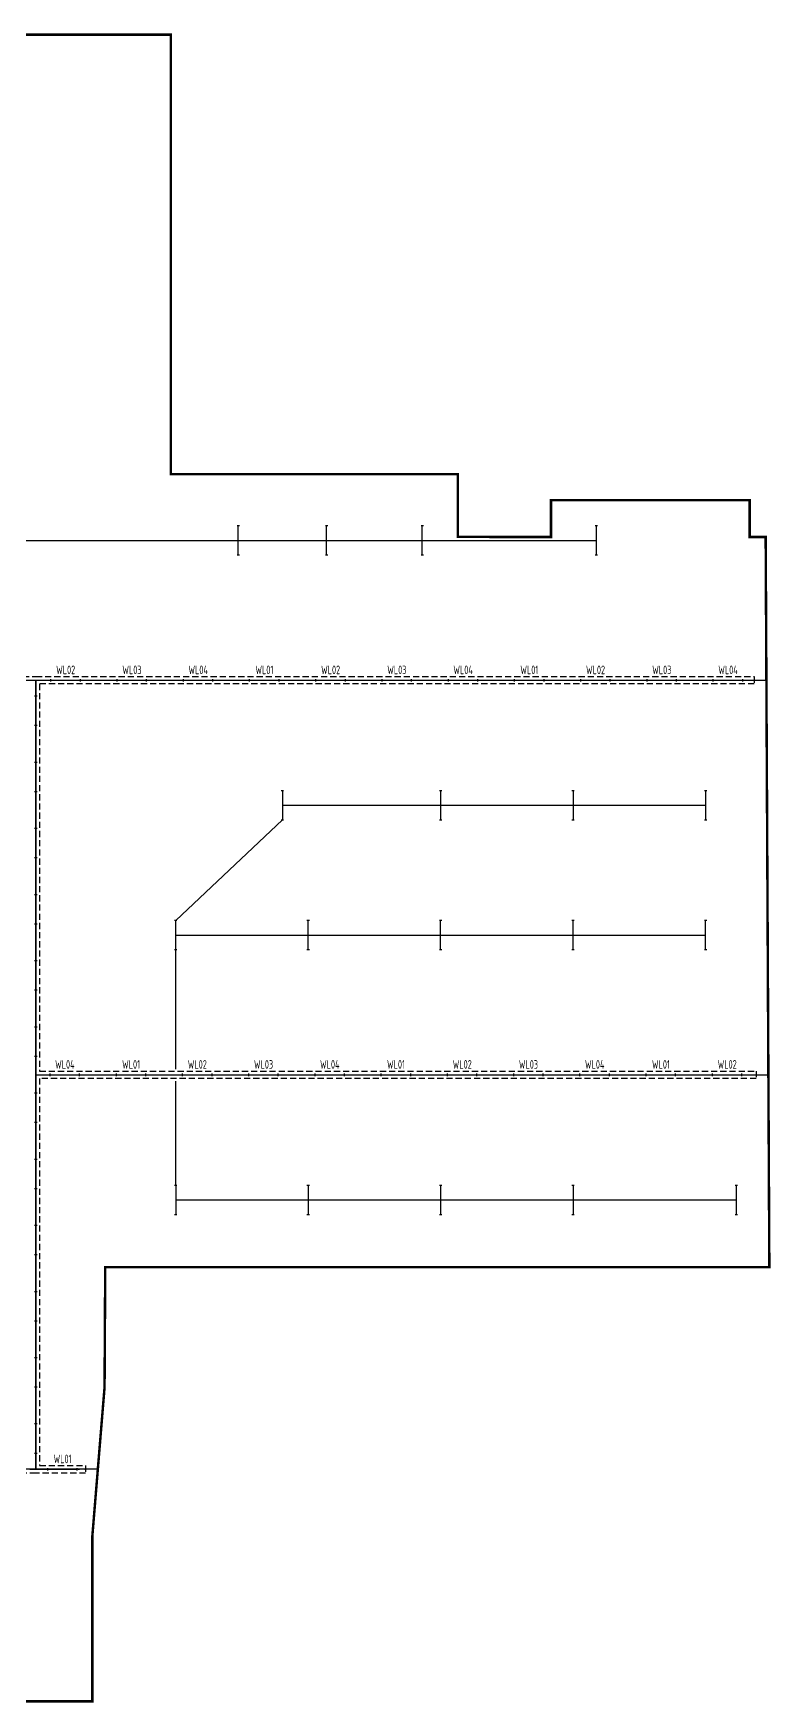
# Model space of a CAD drawing. Header units: millimetres. Extents: x -691095 to 2797013, y -349436 to 2050109.
# Drawn here: x 1214444 to 1244495, y 849447 to 917567 of the extents above; entities that cross this region are included whole.
import ezdxf
from ezdxf.enums import TextEntityAlignment as Align

# ---------------------------------------------------------------- set-up
doc = ezdxf.new("R2010")
doc.units = ezdxf.units.MM
doc.header["$LTSCALE"] = 1000
doc.linetypes.add('DASHDOT', pattern=[1, 0.5, -0.25, 0, -0.25])
doc.linetypes.add('HIDDEN', pattern=[0.375, 0.25, -0.125])
doc.layers.add('E-LANE-CENTER', color=6, linetype='Continuous', plot=False)
doc.layers.add('E-LITE-CENTER', color=5, linetype='DASHDOT', plot=False)
for name, color, linetype in [('E-LITE-LITE', 3, 'Continuous'), ('E-LITE-WIRE', 4, 'Continuous'), ('E-UNIV-EL2', 40, 'HIDDEN'), ('E-UNIV-NOTE', 6, 'Continuous'), ('防火分区', 2, 'Continuous')]:
    doc.layers.add(name, color=color, linetype=linetype)
doc.styles.add('TH-STYLE3', font='tssdeng.shx', dxfattribs={"width": 0.65, "bigfont": 'tssdchn.shx'})

# ---------------------------------------------------------------- blocks, each defined once
blk = doc.blocks.new('E-BL001-1')
for p, q in [((-6, -0.5), (-6, 0.5)), ((-6, 0), (6, 0)), ((6, -0.5), (6, 0.5))]:
    blk.add_line(p, q)

msp = doc.modelspace()

# ---------------------------------------------------------------- linework, layer by layer
at = {"layer": 'E-LANE-CENTER'}
msp.add_line((1214544.36034, 858966.7691, 0.00407), (1214544.36034, 891166.7691, 0.00407), dxfattribs=at)
msp.add_line((1214544.36034, 858966.7691, 0.00407), (1214544.36034, 891166.7691, 0.00407), dxfattribs=at)
at = {"layer": 'E-LANE-CENTER', "elevation": 0.00407}
for points in [[(1182294.36034, 891166.7691), (1244323.80665, 891166.7691)], [(1214544.36034, 891166.7691), (1214544.36034, 858966.7691)], [(1214544.36034, 875066.7691), (1244404.84692, 875066.7691)], [(1217069.77018, 858966.7691), (1182294.36034, 858966.7691)]]:
    msp.add_lwpolyline(points, dxfattribs=at)
at = {"layer": 'E-LITE-CENTER'}
for p, q in [((1182294.36034, 891166.7691, 0.00407), (1214544.36034, 891166.7691, 0.00407)), ((1182294.36034, 891166.7691, 0.00407), (1214544.36034, 891166.7691, 0.00407)), ((1182294.36034, 891166.7691, 0.00407), (1214544.36034, 891166.7691, 0.00407)), ((1182294.36034, 891166.7691, 0.00407), (1214544.36034, 891166.7691, 0.00407)), ((1182294.36034, 891166.7691, 0.00407), (1214544.36034, 891166.7691, 0.00407)), ((1182294.36034, 891166.7691, 0.00407), (1214544.36034, 891166.7691, 0.00407)), ((1182294.36034, 891166.7691, 0.00407), (1214544.36034, 891166.7691, 0.00407)), ((1182294.36034, 891166.7691, 0.00407), (1214544.36034, 891166.7691, 0.00407)), ((1182294.36034, 891166.7691, 0.00407), (1214544.36034, 891166.7691, 0.00407)), ((1182294.36034, 891166.7691, 0.00407), (1214544.36034, 891166.7691, 0.00407)), ((1214544.36034, 875066.7691, 0.00407), (1214544.36034, 891166.7691, 0.00407)), ((1214544.36034, 891166.7691, 0.00407), (1243824.80665, 891166.7691, 0.00407)), ((1214544.36034, 875066.7691, 0.00407), (1214544.36034, 891166.7691, 0.00407)), ((1214544.36034, 891166.7691, 0.00407), (1243824.80665, 891166.7691, 0.00407)), ((1214544.36034, 875066.7691, 0.00407), (1214544.36034, 891166.7691, 0.00407)), ((1214544.36034, 891166.7691, 0.00407), (1243824.80665, 891166.7691, 0.00407)), ((1214544.36034, 875066.7691, 0.00407), (1214544.36034, 891166.7691, 0.00407)), ((1214544.36034, 891166.7691, 0.00407), (1243824.80665, 891166.7691, 0.00407)), ((1214544.36034, 875066.7691, 0.00407), (1214544.36034, 891166.7691, 0.00407)), ((1214544.36034, 891166.7691, 0.00407), (1243824.80665, 891166.7691, 0.00407)), ((1214544.36034, 875066.7691, 0.00407), (1214544.36034, 891166.7691, 0.00407)), ((1214544.36034, 891166.7691, 0.00407), (1243824.80665, 891166.7691, 0.00407)), ((1214544.36034, 875066.7691, 0.00407), (1214544.36034, 891166.7691, 0.00407)), ((1214544.36034, 891166.7691, 0.00407), (1243824.80665, 891166.7691, 0.00407)), ((1214544.36034, 875066.7691, 0.00407), (1214544.36034, 891166.7691, 0.00407)), ((1214544.36034, 891166.7691, 0.00407), (1243824.80665, 891166.7691, 0.00407)), ((1214544.36034, 875066.7691, 0.00407), (1214544.36034, 891166.7691, 0.00407)), ((1214544.36034, 891166.7691, 0.00407), (1243824.80665, 891166.7691, 0.00407)), ((1214544.36034, 875066.7691, 0.00407), (1214544.36034, 891166.7691, 0.00407)), ((1214544.36034, 891166.7691, 0.00407), (1243824.80665, 891166.7691, 0.00407)), ((1214544.36034, 858966.7691, 0.00407), (1214544.36034, 875066.7691, 0.00407)), ((1214544.36034, 875066.7691, 0.00407), (1243905.84692, 875066.7691, 0.00407)), ((1214544.36034, 858966.7691, 0.00407), (1214544.36034, 875066.7691, 0.00407)), ((1214544.36034, 875066.7691, 0.00407), (1243905.84692, 875066.7691, 0.00407)), ((1214544.36034, 858966.7691, 0.00407), (1214544.36034, 875066.7691, 0.00407)), ((1214544.36034, 875066.7691, 0.00407), (1243905.84692, 875066.7691, 0.00407)), ((1214544.36034, 858966.7691, 0.00407), (1214544.36034, 875066.7691, 0.00407)), ((1214544.36034, 875066.7691, 0.00407), (1243905.84692, 875066.7691, 0.00407)), ((1214544.36034, 858966.7691, 0.00407), (1214544.36034, 875066.7691, 0.00407)), ((1214544.36034, 875066.7691, 0.00407), (1243905.84692, 875066.7691, 0.00407)), ((1214544.36034, 858966.7691, 0.00407), (1214544.36034, 875066.7691, 0.00407)), ((1214544.36034, 875066.7691, 0.00407), (1243905.84692, 875066.7691, 0.00407)), ((1214544.36034, 858966.7691, 0.00407), (1214544.36034, 875066.7691, 0.00407)), ((1214544.36034, 875066.7691, 0.00407), (1243905.84692, 875066.7691, 0.00407)), ((1214544.36034, 858966.7691, 0.00407), (1214544.36034, 875066.7691, 0.00407)), ((1214544.36034, 875066.7691, 0.00407), (1243905.84692, 875066.7691, 0.00407)), ((1214544.36034, 858966.7691, 0.00407), (1214544.36034, 875066.7691, 0.00407)), ((1214544.36034, 875066.7691, 0.00407), (1243905.84692, 875066.7691, 0.00407)), ((1214544.36034, 858966.7691, 0.00407), (1214544.36034, 875066.7691, 0.00407)), ((1214544.36034, 875066.7691, 0.00407), (1243905.84692, 875066.7691, 0.00407)), ((1182294.36034, 858966.7691, 0.00407), (1214544.36034, 858966.7691, 0.00407)), ((1182294.36034, 858966.7691, 0.00407), (1214544.36034, 858966.7691, 0.00407)), ((1182294.36034, 858966.7691, 0.00407), (1214544.36034, 858966.7691, 0.00407)), ((1182294.36034, 858966.7691, 0.00407), (1214544.36034, 858966.7691, 0.00407)), ((1182294.36034, 858966.7691, 0.00407), (1214544.36034, 858966.7691, 0.00407)), ((1182294.36034, 858966.7691, 0.00407), (1214544.36034, 858966.7691, 0.00407)), ((1182294.36034, 858966.7691, 0.00407), (1214544.36034, 858966.7691, 0.00407)), ((1182294.36034, 858966.7691, 0.00407), (1214544.36034, 858966.7691, 0.00407)), ((1182294.36034, 858966.7691, 0.00407), (1214544.36034, 858966.7691, 0.00407)), ((1182294.36034, 858966.7691, 0.00407), (1214544.36034, 858966.7691, 0.00407)), ((1214544.36034, 858966.7691, 0.00407), (1216570.77018, 858966.7691, 0.00407)), ((1214544.36034, 858966.7691, 0.00407), (1216570.77018, 858966.7691, 0.00407)), ((1214544.36034, 858966.7691, 0.00407), (1216570.77018, 858966.7691, 0.00407)), ((1214544.36034, 858966.7691, 0.00407), (1216570.77018, 858966.7691, 0.00407)), ((1214544.36034, 858966.7691, 0.00407), (1216570.77018, 858966.7691, 0.00407)), ((1214544.36034, 858966.7691, 0.00407), (1216570.77018, 858966.7691, 0.00407)), ((1214544.36034, 858966.7691, 0.00407), (1216570.77018, 858966.7691, 0.00407)), ((1214544.36034, 858966.7691, 0.00407), (1216570.77018, 858966.7691, 0.00407)), ((1214544.36034, 858966.7691, 0.00407), (1216570.77018, 858966.7691, 0.00407)), ((1214544.36034, 858966.7691, 0.00407), (1216570.77018, 858966.7691, 0.00407))]:
    msp.add_line(p, q, dxfattribs=at)
at = {"layer": 'E-LITE-WIRE'}
for p, q in [((1237394.36036, 896864.65174, 0.00407), (1183644.36037, 896864.65174, 0.00407)), ((1224594.36035, 886064.65172, 0.00407), (1241844.36035, 886064.65172, 0.00407)), ((1220244.36036, 880764.65172, 0.00407), (1241844.36036, 880764.65172, 0.00813)), ((1220244.36036, 869964.65172, 0.00407), (1243094.36036, 869964.65172, 0.00407))]:
    msp.add_line(p, q, dxfattribs=at)
at = {"layer": 'E-LITE-WIRE', "color": 30, "true_color": 0xf26722}
for p, q in [((1220244.24417, 881366.48082, 0.00407), (1224594.24417, 885466.48083, 0.00407)), ((1220244.24417, 875297.03945, 0.00407), (1220244.24417, 880166.48082, 0.00407)), ((1220244.24417, 870566.48082, 0.00407), (1220244.24417, 874812.32887, 0.00407))]:
    msp.add_line(p, q, dxfattribs=at)
at = {"layer": 'E-UNIV-EL2'}
for p, q in [((1182144.36034, 891316.7691, 0.00407), (1214544.36034, 891316.7691, 0.00407)), ((1182144.36034, 891316.7691, 0.00407), (1214544.36034, 891316.7691, 0.00407)), ((1182144.36034, 891316.7691, 0.00407), (1214544.36034, 891316.7691, 0.00407)), ((1182144.36034, 891316.7691, 0.00407), (1214544.36034, 891316.7691, 0.00407)), ((1182144.36034, 891316.7691, 0.00407), (1214544.36034, 891316.7691, 0.00407)), ((1182144.36034, 891316.7691, 0.00407), (1214544.36034, 891316.7691, 0.00407)), ((1182144.36034, 891316.7691, 0.00407), (1214544.36034, 891316.7691, 0.00407)), ((1182144.36034, 891316.7691, 0.00407), (1214544.36034, 891316.7691, 0.00407)), ((1182144.36034, 891316.7691, 0.00407), (1214544.36034, 891316.7691, 0.00407)), ((1182144.36034, 891316.7691, 0.00407), (1214544.36034, 891316.7691, 0.00407)), ((1214544.36034, 891316.7691, 0.00407), (1243824.80665, 891316.7691, 0.00407)), ((1214544.36034, 891316.7691, 0.00407), (1243824.80665, 891316.7691, 0.00407)), ((1214544.36034, 891316.7691, 0.00407), (1243824.80665, 891316.7691, 0.00407)), ((1214544.36034, 891316.7691, 0.00407), (1243824.80665, 891316.7691, 0.00407)), ((1214544.36034, 891316.7691, 0.00407), (1243824.80665, 891316.7691, 0.00407)), ((1214544.36034, 891316.7691, 0.00407), (1243824.80665, 891316.7691, 0.00407)), ((1214544.36034, 891316.7691, 0.00407), (1243824.80665, 891316.7691, 0.00407)), ((1214544.36034, 891316.7691, 0.00407), (1243824.80665, 891316.7691, 0.00407)), ((1214544.36034, 891316.7691, 0.00407), (1243824.80665, 891316.7691, 0.00407)), ((1214544.36034, 891316.7691, 0.00407), (1243824.80665, 891316.7691, 0.00407)), ((1214694.36034, 891016.7691, 0.00407), (1214694.36034, 875216.7691, 0.00407)), ((1243824.80665, 891016.7691, 0.00407), (1214694.36034, 891016.7691, 0.00407)), ((1214694.36034, 891016.7691, 0.00407), (1214694.36034, 875216.7691, 0.00407)), ((1243824.80665, 891016.7691, 0.00407), (1214694.36034, 891016.7691, 0.00407)), ((1214694.36034, 891016.7691, 0.00407), (1214694.36034, 875216.7691, 0.00407)), ((1243824.80665, 891016.7691, 0.00407), (1214694.36034, 891016.7691, 0.00407)), ((1214694.36034, 891016.7691, 0.00407), (1214694.36034, 875216.7691, 0.00407)), ((1243824.80665, 891016.7691, 0.00407), (1214694.36034, 891016.7691, 0.00407)), ((1214694.36034, 891016.7691, 0.00407), (1214694.36034, 875216.7691, 0.00407)), ((1243824.80665, 891016.7691, 0.00407), (1214694.36034, 891016.7691, 0.00407)), ((1214694.36034, 891016.7691, 0.00407), (1214694.36034, 875216.7691, 0.00407)), ((1243824.80665, 891016.7691, 0.00407), (1214694.36034, 891016.7691, 0.00407)), ((1214694.36034, 891016.7691, 0.00407), (1214694.36034, 875216.7691, 0.00407)), ((1243824.80665, 891016.7691, 0.00407), (1214694.36034, 891016.7691, 0.00407)), ((1214694.36034, 891016.7691, 0.00407), (1214694.36034, 875216.7691, 0.00407)), ((1243824.80665, 891016.7691, 0.00407), (1214694.36034, 891016.7691, 0.00407)), ((1214694.36034, 891016.7691, 0.00407), (1214694.36034, 875216.7691, 0.00407)), ((1243824.80665, 891016.7691, 0.00407), (1214694.36034, 891016.7691, 0.00407)), ((1214694.36034, 891016.7691, 0.00407), (1214694.36034, 875216.7691, 0.00407)), ((1243824.80665, 891016.7691, 0.00407), (1214694.36034, 891016.7691, 0.00407)), ((1243824.80665, 891316.7691, 0.00407), (1243824.80665, 891016.7691, 0.00407)), ((1243824.80665, 891316.7691, 0.00407), (1243824.80665, 891016.7691, 0.00407)), ((1243824.80665, 891316.7691, 0.00407), (1243824.80665, 891016.7691, 0.00407)), ((1243824.80665, 891316.7691, 0.00407), (1243824.80665, 891016.7691, 0.00407)), ((1243824.80665, 891316.7691, 0.00407), (1243824.80665, 891016.7691, 0.00407)), ((1243824.80665, 891316.7691, 0.00407), (1243824.80665, 891016.7691, 0.00407)), ((1243824.80665, 891316.7691, 0.00407), (1243824.80665, 891016.7691, 0.00407)), ((1243824.80665, 891316.7691, 0.00407), (1243824.80665, 891016.7691, 0.00407)), ((1243824.80665, 891316.7691, 0.00407), (1243824.80665, 891016.7691, 0.00407)), ((1243824.80665, 891316.7691, 0.00407), (1243824.80665, 891016.7691, 0.00407)), ((1214694.36034, 875216.7691, 0.00407), (1243905.84692, 875216.7691, 0.00407)), ((1214694.36034, 875216.7691, 0.00407), (1243905.84692, 875216.7691, 0.00407)), ((1214694.36034, 875216.7691, 0.00407), (1243905.84692, 875216.7691, 0.00407)), ((1214694.36034, 875216.7691, 0.00407), (1243905.84692, 875216.7691, 0.00407)), ((1214694.36034, 875216.7691, 0.00407), (1243905.84692, 875216.7691, 0.00407)), ((1214694.36034, 875216.7691, 0.00407), (1243905.84692, 875216.7691, 0.00407)), ((1214694.36034, 875216.7691, 0.00407), (1243905.84692, 875216.7691, 0.00407)), ((1214694.36034, 875216.7691, 0.00407), (1243905.84692, 875216.7691, 0.00407)), ((1214694.36034, 875216.7691, 0.00407), (1243905.84692, 875216.7691, 0.00407)), ((1214694.36034, 875216.7691, 0.00407), (1243905.84692, 875216.7691, 0.00407)), ((1214694.36034, 874916.7691, 0.00407), (1214694.36034, 859116.7691, 0.00407)), ((1243905.84692, 874916.7691, 0.00407), (1214694.36034, 874916.7691, 0.00407)), ((1214694.36034, 874916.7691, 0.00407), (1214694.36034, 859116.7691, 0.00407)), ((1243905.84692, 874916.7691, 0.00407), (1214694.36034, 874916.7691, 0.00407)), ((1214694.36034, 874916.7691, 0.00407), (1214694.36034, 859116.7691, 0.00407)), ((1243905.84692, 874916.7691, 0.00407), (1214694.36034, 874916.7691, 0.00407)), ((1214694.36034, 874916.7691, 0.00407), (1214694.36034, 859116.7691, 0.00407)), ((1243905.84692, 874916.7691, 0.00407), (1214694.36034, 874916.7691, 0.00407)), ((1214694.36034, 874916.7691, 0.00407), (1214694.36034, 859116.7691, 0.00407)), ((1243905.84692, 874916.7691, 0.00407), (1214694.36034, 874916.7691, 0.00407)), ((1214694.36034, 874916.7691, 0.00407), (1214694.36034, 859116.7691, 0.00407)), ((1243905.84692, 874916.7691, 0.00407), (1214694.36034, 874916.7691, 0.00407)), ((1214694.36034, 874916.7691, 0.00407), (1214694.36034, 859116.7691, 0.00407)), ((1243905.84692, 874916.7691, 0.00407), (1214694.36034, 874916.7691, 0.00407)), ((1214694.36034, 874916.7691, 0.00407), (1214694.36034, 859116.7691, 0.00407)), ((1243905.84692, 874916.7691, 0.00407), (1214694.36034, 874916.7691, 0.00407)), ((1214694.36034, 874916.7691, 0.00407), (1214694.36034, 859116.7691, 0.00407)), ((1243905.84692, 874916.7691, 0.00407), (1214694.36034, 874916.7691, 0.00407)), ((1214694.36034, 874916.7691, 0.00407), (1214694.36034, 859116.7691, 0.00407)), ((1243905.84692, 874916.7691, 0.00407), (1214694.36034, 874916.7691, 0.00407)), ((1243905.84692, 875216.7691, 0.00407), (1243905.84692, 874916.7691, 0.00407)), ((1243905.84692, 875216.7691, 0.00407), (1243905.84692, 874916.7691, 0.00407)), ((1243905.84692, 875216.7691, 0.00407), (1243905.84692, 874916.7691, 0.00407)), ((1243905.84692, 875216.7691, 0.00407), (1243905.84692, 874916.7691, 0.00407)), ((1243905.84692, 875216.7691, 0.00407), (1243905.84692, 874916.7691, 0.00407)), ((1243905.84692, 875216.7691, 0.00407), (1243905.84692, 874916.7691, 0.00407)), ((1243905.84692, 875216.7691, 0.00407), (1243905.84692, 874916.7691, 0.00407)), ((1243905.84692, 875216.7691, 0.00407), (1243905.84692, 874916.7691, 0.00407)), ((1243905.84692, 875216.7691, 0.00407), (1243905.84692, 874916.7691, 0.00407)), ((1243905.84692, 875216.7691, 0.00407), (1243905.84692, 874916.7691, 0.00407)), ((1214694.36034, 859116.7691, 0.00407), (1216570.77018, 859116.7691, 0.00407)), ((1214694.36034, 859116.7691, 0.00407), (1216570.77018, 859116.7691, 0.00407)), ((1214694.36034, 859116.7691, 0.00407), (1216570.77018, 859116.7691, 0.00407)), ((1214694.36034, 859116.7691, 0.00407), (1216570.77018, 859116.7691, 0.00407)), ((1214694.36034, 859116.7691, 0.00407), (1216570.77018, 859116.7691, 0.00407)), ((1214694.36034, 859116.7691, 0.00407), (1216570.77018, 859116.7691, 0.00407)), ((1214694.36034, 859116.7691, 0.00407), (1216570.77018, 859116.7691, 0.00407)), ((1214694.36034, 859116.7691, 0.00407), (1216570.77018, 859116.7691, 0.00407)), ((1214694.36034, 859116.7691, 0.00407), (1216570.77018, 859116.7691, 0.00407)), ((1214694.36034, 859116.7691, 0.00407), (1216570.77018, 859116.7691, 0.00407)), ((1216570.77018, 859116.7691, 0.00407), (1216570.77018, 858816.7691, 0.00407)), ((1216570.77018, 859116.7691, 0.00407), (1216570.77018, 858816.7691, 0.00407)), ((1216570.77018, 859116.7691, 0.00407), (1216570.77018, 858816.7691, 0.00407)), ((1216570.77018, 859116.7691, 0.00407), (1216570.77018, 858816.7691, 0.00407)), ((1216570.77018, 859116.7691, 0.00407), (1216570.77018, 858816.7691, 0.00407)), ((1216570.77018, 859116.7691, 0.00407), (1216570.77018, 858816.7691, 0.00407)), ((1216570.77018, 859116.7691, 0.00407), (1216570.77018, 858816.7691, 0.00407)), ((1216570.77018, 859116.7691, 0.00407), (1216570.77018, 858816.7691, 0.00407)), ((1216570.77018, 859116.7691, 0.00407), (1216570.77018, 858816.7691, 0.00407)), ((1216570.77018, 859116.7691, 0.00407), (1216570.77018, 858816.7691, 0.00407)), ((1214544.36034, 858816.7691, 0.00407), (1182444.36034, 858816.7691, 0.00407)), ((1214544.36034, 858816.7691, 0.00407), (1182444.36034, 858816.7691, 0.00407)), ((1214544.36034, 858816.7691, 0.00407), (1182444.36034, 858816.7691, 0.00407)), ((1214544.36034, 858816.7691, 0.00407), (1182444.36034, 858816.7691, 0.00407)), ((1214544.36034, 858816.7691, 0.00407), (1182444.36034, 858816.7691, 0.00407)), ((1214544.36034, 858816.7691, 0.00407), (1182444.36034, 858816.7691, 0.00407)), ((1214544.36034, 858816.7691, 0.00407), (1182444.36034, 858816.7691, 0.00407)), ((1214544.36034, 858816.7691, 0.00407), (1182444.36034, 858816.7691, 0.00407)), ((1214544.36034, 858816.7691, 0.00407), (1182444.36034, 858816.7691, 0.00407)), ((1214544.36034, 858816.7691, 0.00407), (1182444.36034, 858816.7691, 0.00407)), ((1216570.77018, 858816.7691, 0.00407), (1214544.36034, 858816.7691, 0.00407)), ((1216570.77018, 858816.7691, 0.00407), (1214544.36034, 858816.7691, 0.00407)), ((1216570.77018, 858816.7691, 0.00407), (1214544.36034, 858816.7691, 0.00407)), ((1216570.77018, 858816.7691, 0.00407), (1214544.36034, 858816.7691, 0.00407)), ((1216570.77018, 858816.7691, 0.00407), (1214544.36034, 858816.7691, 0.00407)), ((1216570.77018, 858816.7691, 0.00407), (1214544.36034, 858816.7691, 0.00407)), ((1216570.77018, 858816.7691, 0.00407), (1214544.36034, 858816.7691, 0.00407)), ((1216570.77018, 858816.7691, 0.00407), (1214544.36034, 858816.7691, 0.00407)), ((1216570.77018, 858816.7691, 0.00407), (1214544.36034, 858816.7691, 0.00407)), ((1216570.77018, 858816.7691, 0.00407), (1214544.36034, 858816.7691, 0.00407))]:
    msp.add_line(p, q, dxfattribs=at)
at = {"layer": '防火分区', "const_width": 100, "elevation": 0.00407}
msp.add_lwpolyline([(1212444.36034, 917516.7691), (1220044.36034, 917516.7691), (1220044.49524, 899576.88567), (1224330.90055, 899576.88559), (1224330.90033, 899576.88566), (1231744.36034, 899576.88566), (1231744.36034, 897017.34399), (1235544.35972, 897016.19421), (1235544.35972, 898516.76953), (1243644.36084, 898516.76953), (1243644.36034, 897016.7691), (1244294.36034, 897016.7691), (1244444.36034, 867216.7691), (1217371.54532, 867216.7691), (1217344.36034, 862316.7691), (1216844.36034, 856216.7691), (1216844.36034, 849496.7691), (1214394.40193, 849496.7691), (1211494.282, 849496.58506)], dxfattribs=at)
msp.add_lwpolyline([(1212444.36034, 917516.7691), (1220044.36034, 917516.7691), (1220044.49524, 899576.88567), (1224330.90055, 899576.88559), (1224330.90033, 899576.88566), (1231744.36034, 899576.88566), (1231744.36034, 897017.34399), (1235544.35972, 897016.19421), (1235544.35972, 898516.76953), (1243644.36084, 898516.76953), (1243644.36034, 897016.7691), (1244294.36034, 897016.7691), (1244444.36034, 867216.7691), (1217371.54532, 867216.7691), (1217344.36034, 862316.7691), (1216844.36034, 856216.7691), (1216844.36034, 849496.7691), (1214394.40193, 849496.7691), (1211494.282, 849496.58506)], dxfattribs=at)

# ---------------------------------------------------------------- block references
at = {"layer": 'E-LITE-LITE', "xscale": 100, "yscale": 100, "zscale": 100}
for p, rotation in [((1222794.24395, 896866.48085, 0.00407), 90), ((1226394.24417, 896866.48085, 0.00407), 90), ((1230294.24418, 896866.48085, 0.00407), 90), ((1237394.24417, 896866.48085, 0.00407), 90), ((1214544.36034, 889916.7691, 0.00407), 90), ((1214544.36034, 889916.7691, 0.00407), 90), ((1214544.36034, 889916.7691, 0.00407), 90), ((1214544.36034, 889916.7691, 0.00407), 90), ((1214544.36034, 889916.7691, 0.00407), 90), ((1214544.36034, 889916.7691, 0.00407), 90), ((1214544.36034, 889916.7691, 0.00407), 90), ((1214544.36034, 889916.7691, 0.00407), 90), ((1214544.36034, 889916.7691, 0.00407), 90), ((1214544.36034, 889916.7691, 0.00407), 90), ((1214544.36034, 887216.7691, 0.00407), 90), ((1214544.36034, 887216.7691, 0.00407), 90), ((1214544.36034, 887216.7691, 0.00407), 90), ((1214544.36034, 887216.7691, 0.00407), 90), ((1214544.36034, 887216.7691, 0.00407), 90), ((1214544.36034, 887216.7691, 0.00407), 90), ((1214544.36034, 887216.7691, 0.00407), 90), ((1214544.36034, 887216.7691, 0.00407), 90), ((1214544.36034, 887216.7691, 0.00407), 90), ((1214544.36034, 887216.7691, 0.00407), 90), ((1224594.24417, 886066.48083, 0.00407), 270), ((1231044.24418, 886066.48083, 0.00407), 270), ((1236444.24418, 886066.48083, 0.00407), 270), ((1241844.24417, 886066.48083, 0.00407), 270), ((1214544.36034, 884516.7691, 0.00407), 90), ((1214544.36034, 884516.7691, 0.00407), 90), ((1214544.36034, 884516.7691, 0.00407), 90), ((1214544.36034, 884516.7691, 0.00407), 90), ((1214544.36034, 884516.7691, 0.00407), 90), ((1214544.36034, 884516.7691, 0.00407), 90), ((1214544.36034, 884516.7691, 0.00407), 90), ((1214544.36034, 884516.7691, 0.00407), 90), ((1214544.36034, 884516.7691, 0.00407), 90), ((1214544.36034, 884516.7691, 0.00407), 90), ((1214544.36034, 881816.7691, 0.00407), 90), ((1214544.36034, 881816.7691, 0.00407), 90), ((1214544.36034, 881816.7691, 0.00407), 90), ((1214544.36034, 881816.7691, 0.00407), 90), ((1214544.36034, 881816.7691, 0.00407), 90), ((1214544.36034, 881816.7691, 0.00407), 90), ((1214544.36034, 881816.7691, 0.00407), 90), ((1214544.36034, 881816.7691, 0.00407), 90), ((1214544.36034, 881816.7691, 0.00407), 90), ((1214544.36034, 881816.7691, 0.00407), 90), ((1220244.24417, 880766.48082, 0.00407), 90), ((1225644.24417, 880766.48082, 0.00407), 90), ((1231044.24417, 880766.48082, 0.00407), 90), ((1236444.24417, 880766.48082, 0.00407), 90), ((1241844.24417, 880766.48082, 0.00407), 90), ((1214544.36034, 879116.7691, 0.00407), 90), ((1214544.36034, 879116.7691, 0.00407), 90), ((1214544.36034, 879116.7691, 0.00407), 90), ((1214544.36034, 879116.7691, 0.00407), 90), ((1214544.36034, 879116.7691, 0.00407), 90), ((1214544.36034, 879116.7691, 0.00407), 90), ((1214544.36034, 879116.7691, 0.00407), 90), ((1214544.36034, 879116.7691, 0.00407), 90), ((1214544.36034, 879116.7691, 0.00407), 90), ((1214544.36034, 879116.7691, 0.00407), 90), ((1214544.36034, 876416.7691, 0.00407), 90), ((1214544.36034, 876416.7691, 0.00407), 90), ((1214544.36034, 876416.7691, 0.00407), 90), ((1214544.36034, 876416.7691, 0.00407), 90), ((1214544.36034, 876416.7691, 0.00407), 90), ((1214544.36034, 876416.7691, 0.00407), 90), ((1214544.36034, 876416.7691, 0.00407), 90), ((1214544.36034, 876416.7691, 0.00407), 90), ((1214544.36034, 876416.7691, 0.00407), 90), ((1214544.36034, 876416.7691, 0.00407), 90), ((1214544.36034, 873716.7691, 0.00407), 90), ((1214544.36034, 873716.7691, 0.00407), 90), ((1214544.36034, 873716.7691, 0.00407), 90), ((1214544.36034, 873716.7691, 0.00407), 90), ((1214544.36034, 873716.7691, 0.00407), 90), ((1214544.36034, 873716.7691, 0.00407), 90), ((1214544.36034, 873716.7691, 0.00407), 90), ((1214544.36034, 873716.7691, 0.00407), 90), ((1214544.36034, 873716.7691, 0.00407), 90), ((1214544.36034, 873716.7691, 0.00407), 90), ((1214544.36034, 871016.7691, 0.00407), 90), ((1214544.36034, 871016.7691, 0.00407), 90), ((1214544.36034, 871016.7691, 0.00407), 90), ((1214544.36034, 871016.7691, 0.00407), 90), ((1214544.36034, 871016.7691, 0.00407), 90), ((1214544.36034, 871016.7691, 0.00407), 90), ((1214544.36034, 871016.7691, 0.00407), 90), ((1214544.36034, 871016.7691, 0.00407), 90), ((1214544.36034, 871016.7691, 0.00407), 90), ((1214544.36034, 871016.7691, 0.00407), 90), ((1220244.24417, 869966.48082, 0.00407), 270), ((1225644.24417, 869966.48082, 0.00407), 270), ((1231044.24417, 869966.48082, 0.00407), 270), ((1236444.24417, 869966.48082, 0.00407), 270), ((1243094.24417, 869966.48082, 0.00407), 270), ((1214544.36034, 868316.7691, 0.00407), 90), ((1214544.36034, 868316.7691, 0.00407), 90), ((1214544.36034, 868316.7691, 0.00407), 90), ((1214544.36034, 868316.7691, 0.00407), 90), ((1214544.36034, 868316.7691, 0.00407), 90), ((1214544.36034, 868316.7691, 0.00407), 90), ((1214544.36034, 868316.7691, 0.00407), 90), ((1214544.36034, 868316.7691, 0.00407), 90), ((1214544.36034, 868316.7691, 0.00407), 90), ((1214544.36034, 868316.7691, 0.00407), 90), ((1214544.36034, 865616.7691, 0.00407), 90), ((1214544.36034, 865616.7691, 0.00407), 90), ((1214544.36034, 865616.7691, 0.00407), 90), ((1214544.36034, 865616.7691, 0.00407), 90), ((1214544.36034, 865616.7691, 0.00407), 90), ((1214544.36034, 865616.7691, 0.00407), 90), ((1214544.36034, 865616.7691, 0.00407), 90), ((1214544.36034, 865616.7691, 0.00407), 90), ((1214544.36034, 865616.7691, 0.00407), 90), ((1214544.36034, 865616.7691, 0.00407), 90), ((1214544.36034, 862916.7691, 0.00407), 90), ((1214544.36034, 862916.7691, 0.00407), 90), ((1214544.36034, 862916.7691, 0.00407), 90), ((1214544.36034, 862916.7691, 0.00407), 90), ((1214544.36034, 862916.7691, 0.00407), 90), ((1214544.36034, 862916.7691, 0.00407), 90), ((1214544.36034, 862916.7691, 0.00407), 90), ((1214544.36034, 862916.7691, 0.00407), 90), ((1214544.36034, 862916.7691, 0.00407), 90), ((1214544.36034, 862916.7691, 0.00407), 90), ((1214544.36034, 860216.7691, 0.00407), 90), ((1214544.36034, 860216.7691, 0.00407), 90), ((1214544.36034, 860216.7691, 0.00407), 90), ((1214544.36034, 860216.7691, 0.00407), 90), ((1214544.36034, 860216.7691, 0.00407), 90), ((1214544.36034, 860216.7691, 0.00407), 90), ((1214544.36034, 860216.7691, 0.00407), 90), ((1214544.36034, 860216.7691, 0.00407), 90), ((1214544.36034, 860216.7691, 0.00407), 90), ((1214544.36034, 860216.7691, 0.00407), 90)]:
    msp.add_blockref('E-BL001-1', p, dxfattribs=dict(at, rotation=rotation))
for p in [(1215759.5835, 891166.7691, 0.00407), (1215759.5835, 891166.7691, 0.00407), (1215759.5835, 891166.7691, 0.00407), (1215759.5835, 891166.7691, 0.00407), (1215759.5835, 891166.7691, 0.00407), (1215759.5835, 891166.7691, 0.00407), (1215759.5835, 891166.7691, 0.00407), (1215759.5835, 891166.7691, 0.00407), (1215759.5835, 891166.7691, 0.00407), (1215759.5835, 891166.7691, 0.00407), (1218459.5835, 891166.7691, 0.00407), (1218459.5835, 891166.7691, 0.00407), (1218459.5835, 891166.7691, 0.00407), (1218459.5835, 891166.7691, 0.00407), (1218459.5835, 891166.7691, 0.00407), (1218459.5835, 891166.7691, 0.00407), (1218459.5835, 891166.7691, 0.00407), (1218459.5835, 891166.7691, 0.00407), (1218459.5835, 891166.7691, 0.00407), (1218459.5835, 891166.7691, 0.00407), (1221159.5835, 891166.7691, 0.00407), (1221159.5835, 891166.7691, 0.00407), (1221159.5835, 891166.7691, 0.00407), (1221159.5835, 891166.7691, 0.00407), (1221159.5835, 891166.7691, 0.00407), (1221159.5835, 891166.7691, 0.00407), (1221159.5835, 891166.7691, 0.00407), (1221159.5835, 891166.7691, 0.00407), (1221159.5835, 891166.7691, 0.00407), (1221159.5835, 891166.7691, 0.00407), (1223859.5835, 891166.7691, 0.00407), (1223859.5835, 891166.7691, 0.00407), (1223859.5835, 891166.7691, 0.00407), (1223859.5835, 891166.7691, 0.00407), (1223859.5835, 891166.7691, 0.00407), (1223859.5835, 891166.7691, 0.00407), (1223859.5835, 891166.7691, 0.00407), (1223859.5835, 891166.7691, 0.00407), (1223859.5835, 891166.7691, 0.00407), (1223859.5835, 891166.7691, 0.00407), (1226559.5835, 891166.7691, 0.00407), (1226559.5835, 891166.7691, 0.00407), (1226559.5835, 891166.7691, 0.00407), (1226559.5835, 891166.7691, 0.00407), (1226559.5835, 891166.7691, 0.00407), (1226559.5835, 891166.7691, 0.00407), (1226559.5835, 891166.7691, 0.00407), (1226559.5835, 891166.7691, 0.00407), (1226559.5835, 891166.7691, 0.00407), (1226559.5835, 891166.7691, 0.00407), (1229259.5835, 891166.7691, 0.00407), (1229259.5835, 891166.7691, 0.00407), (1229259.5835, 891166.7691, 0.00407), (1229259.5835, 891166.7691, 0.00407), (1229259.5835, 891166.7691, 0.00407), (1229259.5835, 891166.7691, 0.00407), (1229259.5835, 891166.7691, 0.00407), (1229259.5835, 891166.7691, 0.00407), (1229259.5835, 891166.7691, 0.00407), (1229259.5835, 891166.7691, 0.00407), (1231959.5835, 891166.7691, 0.00407), (1231959.5835, 891166.7691, 0.00407), (1231959.5835, 891166.7691, 0.00407), (1231959.5835, 891166.7691, 0.00407), (1231959.5835, 891166.7691, 0.00407), (1231959.5835, 891166.7691, 0.00407), (1231959.5835, 891166.7691, 0.00407), (1231959.5835, 891166.7691, 0.00407), (1231959.5835, 891166.7691, 0.00407), (1231959.5835, 891166.7691, 0.00407), (1234659.5835, 891166.7691, 0.00407), (1234659.5835, 891166.7691, 0.00407), (1234659.5835, 891166.7691, 0.00407), (1234659.5835, 891166.7691, 0.00407), (1234659.5835, 891166.7691, 0.00407), (1234659.5835, 891166.7691, 0.00407), (1234659.5835, 891166.7691, 0.00407), (1234659.5835, 891166.7691, 0.00407), (1234659.5835, 891166.7691, 0.00407), (1234659.5835, 891166.7691, 0.00407), (1237359.5835, 891166.7691, 0.00407), (1237359.5835, 891166.7691, 0.00407), (1237359.5835, 891166.7691, 0.00407), (1237359.5835, 891166.7691, 0.00407), (1237359.5835, 891166.7691, 0.00407), (1237359.5835, 891166.7691, 0.00407), (1237359.5835, 891166.7691, 0.00407), (1237359.5835, 891166.7691, 0.00407), (1237359.5835, 891166.7691, 0.00407), (1237359.5835, 891166.7691, 0.00407), (1240059.5835, 891166.7691, 0.00407), (1240059.5835, 891166.7691, 0.00407), (1240059.5835, 891166.7691, 0.00407), (1240059.5835, 891166.7691, 0.00407), (1240059.5835, 891166.7691, 0.00407), (1240059.5835, 891166.7691, 0.00407), (1240059.5835, 891166.7691, 0.00407), (1240059.5835, 891166.7691, 0.00407), (1240059.5835, 891166.7691, 0.00407), (1240059.5835, 891166.7691, 0.00407), (1242759.5835, 891166.7691, 0.00407), (1242759.5835, 891166.7691, 0.00407), (1242759.5835, 891166.7691, 0.00407), (1242759.5835, 891166.7691, 0.00407), (1242759.5835, 891166.7691, 0.00407), (1242759.5835, 891166.7691, 0.00407), (1242759.5835, 891166.7691, 0.00407), (1242759.5835, 891166.7691, 0.00407), (1242759.5835, 891166.7691, 0.00407), (1242759.5835, 891166.7691, 0.00407), (1215725.10363, 875066.7691, 0.00407), (1215725.10363, 875066.7691, 0.00407), (1215725.10363, 875066.7691, 0.00407), (1215725.10363, 875066.7691, 0.00407), (1215725.10363, 875066.7691, 0.00407), (1215725.10363, 875066.7691, 0.00407), (1215725.10363, 875066.7691, 0.00407), (1215725.10363, 875066.7691, 0.00407), (1215725.10363, 875066.7691, 0.00407), (1215725.10363, 875066.7691, 0.00407), (1218425.10363, 875066.7691, 0.00407), (1218425.10363, 875066.7691, 0.00407), (1218425.10363, 875066.7691, 0.00407), (1218425.10363, 875066.7691, 0.00407), (1218425.10363, 875066.7691, 0.00407), (1218425.10363, 875066.7691, 0.00407), (1218425.10363, 875066.7691, 0.00407), (1218425.10363, 875066.7691, 0.00407), (1218425.10363, 875066.7691, 0.00407), (1218425.10363, 875066.7691, 0.00407), (1221125.10363, 875066.7691, 0.00407), (1221125.10363, 875066.7691, 0.00407), (1221125.10363, 875066.7691, 0.00407), (1221125.10363, 875066.7691, 0.00407), (1221125.10363, 875066.7691, 0.00407), (1221125.10363, 875066.7691, 0.00407), (1221125.10363, 875066.7691, 0.00407), (1221125.10363, 875066.7691, 0.00407), (1221125.10363, 875066.7691, 0.00407), (1221125.10363, 875066.7691, 0.00407), (1223825.10363, 875066.7691, 0.00407), (1223825.10363, 875066.7691, 0.00407), (1223825.10363, 875066.7691, 0.00407), (1223825.10363, 875066.7691, 0.00407), (1223825.10363, 875066.7691, 0.00407), (1223825.10363, 875066.7691, 0.00407), (1223825.10363, 875066.7691, 0.00407), (1223825.10363, 875066.7691, 0.00407), (1223825.10363, 875066.7691, 0.00407), (1223825.10363, 875066.7691, 0.00407), (1226525.10363, 875066.7691, 0.00407), (1226525.10363, 875066.7691, 0.00407), (1226525.10363, 875066.7691, 0.00407), (1226525.10363, 875066.7691, 0.00407), (1226525.10363, 875066.7691, 0.00407), (1226525.10363, 875066.7691, 0.00407), (1226525.10363, 875066.7691, 0.00407), (1226525.10363, 875066.7691, 0.00407), (1226525.10363, 875066.7691, 0.00407), (1226525.10363, 875066.7691, 0.00407), (1229225.10363, 875066.7691, 0.00407), (1229225.10363, 875066.7691, 0.00407), (1229225.10363, 875066.7691, 0.00407), (1229225.10363, 875066.7691, 0.00407), (1229225.10363, 875066.7691, 0.00407), (1229225.10363, 875066.7691, 0.00407), (1229225.10363, 875066.7691, 0.00407), (1229225.10363, 875066.7691, 0.00407), (1229225.10363, 875066.7691, 0.00407), (1229225.10363, 875066.7691, 0.00407), (1231925.10363, 875066.7691, 0.00407), (1231925.10363, 875066.7691, 0.00407), (1231925.10363, 875066.7691, 0.00407), (1231925.10363, 875066.7691, 0.00407), (1231925.10363, 875066.7691, 0.00407), (1231925.10363, 875066.7691, 0.00407), (1231925.10363, 875066.7691, 0.00407), (1231925.10363, 875066.7691, 0.00407), (1231925.10363, 875066.7691, 0.00407), (1231925.10363, 875066.7691, 0.00407), (1234625.10363, 875066.7691, 0.00407), (1234625.10363, 875066.7691, 0.00407), (1234625.10363, 875066.7691, 0.00407), (1234625.10363, 875066.7691, 0.00407), (1234625.10363, 875066.7691, 0.00407), (1234625.10363, 875066.7691, 0.00407), (1234625.10363, 875066.7691, 0.00407), (1234625.10363, 875066.7691, 0.00407), (1234625.10363, 875066.7691, 0.00407), (1234625.10363, 875066.7691, 0.00407), (1237325.10363, 875066.7691, 0.00407), (1237325.10363, 875066.7691, 0.00407), (1237325.10363, 875066.7691, 0.00407), (1237325.10363, 875066.7691, 0.00407), (1237325.10363, 875066.7691, 0.00407), (1237325.10363, 875066.7691, 0.00407), (1237325.10363, 875066.7691, 0.00407), (1237325.10363, 875066.7691, 0.00407), (1237325.10363, 875066.7691, 0.00407), (1237325.10363, 875066.7691, 0.00407), (1240025.10363, 875066.7691, 0.00407), (1240025.10363, 875066.7691, 0.00407), (1240025.10363, 875066.7691, 0.00407), (1240025.10363, 875066.7691, 0.00407), (1240025.10363, 875066.7691, 0.00407), (1240025.10363, 875066.7691, 0.00407), (1240025.10363, 875066.7691, 0.00407), (1240025.10363, 875066.7691, 0.00407), (1240025.10363, 875066.7691, 0.00407), (1240025.10363, 875066.7691, 0.00407), (1242725.10363, 875066.7691, 0.00407), (1242725.10363, 875066.7691, 0.00407), (1242725.10363, 875066.7691, 0.00407), (1242725.10363, 875066.7691, 0.00407), (1242725.10363, 875066.7691, 0.00407), (1242725.10363, 875066.7691, 0.00407), (1242725.10363, 875066.7691, 0.00407), (1242725.10363, 875066.7691, 0.00407), (1242725.10363, 875066.7691, 0.00407), (1242725.10363, 875066.7691, 0.00407), (1215632.56526, 858966.7691, 0.00407), (1215632.56526, 858966.7691, 0.00407), (1215632.56526, 858966.7691, 0.00407), (1215632.56526, 858966.7691, 0.00407), (1215632.56526, 858966.7691, 0.00407), (1215632.56526, 858966.7691, 0.00407), (1215632.56526, 858966.7691, 0.00407), (1215632.56526, 858966.7691, 0.00407), (1215632.56526, 858966.7691, 0.00407), (1215632.56526, 858966.7691, 0.00407)]:
    msp.add_blockref('E-BL001-1', p, dxfattribs=at)

# ---------------------------------------------------------------- texts
at = {"layer": 'E-UNIV-NOTE', "color": 6, "style": 'TH-STYLE3', "width": 0.65}
for s, p in [('WL02', (1215759.5835, 891591.7691, 0.00407)), ('WL02', (1215759.5835, 891591.7691, 0.00407)), ('WL02', (1215759.5835, 891591.7691, 0.00407)), ('WL02', (1215759.5835, 891591.7691, 0.00407)), ('WL02', (1215759.5835, 891591.7691, 0.00407)), ('WL02', (1215759.5835, 891591.7691, 0.00407)), ('WL02', (1215759.5835, 891591.7691, 0.00407)), ('WL02', (1215759.5835, 891591.7691, 0.00407)), ('WL02', (1215759.5835, 891591.7691, 0.00407)), ('WL02', (1215759.5835, 891591.7691, 0.00407)), ('WL03', (1218459.5835, 891591.7691, 0.00407)), ('WL03', (1218459.5835, 891591.7691, 0.00407)), ('WL03', (1218459.5835, 891591.7691, 0.00407)), ('WL03', (1218459.5835, 891591.7691, 0.00407)), ('WL03', (1218459.5835, 891591.7691, 0.00407)), ('WL03', (1218459.5835, 891591.7691, 0.00407)), ('WL03', (1218459.5835, 891591.7691, 0.00407)), ('WL03', (1218459.5835, 891591.7691, 0.00407)), ('WL03', (1218459.5835, 891591.7691, 0.00407)), ('WL03', (1218459.5835, 891591.7691, 0.00407)), ('WL04', (1221159.5835, 891591.7691, 0.00407)), ('WL04', (1221159.5835, 891591.7691, 0.00407)), ('WL04', (1221159.5835, 891591.7691, 0.00407)), ('WL04', (1221159.5835, 891591.7691, 0.00407)), ('WL04', (1221159.5835, 891591.7691, 0.00407)), ('WL04', (1221159.5835, 891591.7691, 0.00407)), ('WL04', (1221159.5835, 891591.7691, 0.00407)), ('WL04', (1221159.5835, 891591.7691, 0.00407)), ('WL04', (1221159.5835, 891591.7691, 0.00407)), ('WL04', (1221159.5835, 891591.7691, 0.00407)), ('WL01', (1223859.5835, 891591.7691, 0.00407)), ('WL01', (1223859.5835, 891591.7691, 0.00407)), ('WL01', (1223859.5835, 891591.7691, 0.00407)), ('WL01', (1223859.5835, 891591.7691, 0.00407)), ('WL01', (1223859.5835, 891591.7691, 0.00407)), ('WL01', (1223859.5835, 891591.7691, 0.00407)), ('WL01', (1223859.5835, 891591.7691, 0.00407)), ('WL01', (1223859.5835, 891591.7691, 0.00407)), ('WL01', (1223859.5835, 891591.7691, 0.00407)), ('WL01', (1223859.5835, 891591.7691, 0.00407)), ('WL02', (1226559.5835, 891591.7691, 0.00407)), ('WL02', (1226559.5835, 891591.7691, 0.00407)), ('WL02', (1226559.5835, 891591.7691, 0.00407)), ('WL02', (1226559.5835, 891591.7691, 0.00407)), ('WL02', (1226559.5835, 891591.7691, 0.00407)), ('WL02', (1226559.5835, 891591.7691, 0.00407)), ('WL02', (1226559.5835, 891591.7691, 0.00407)), ('WL02', (1226559.5835, 891591.7691, 0.00407)), ('WL02', (1226559.5835, 891591.7691, 0.00407)), ('WL02', (1226559.5835, 891591.7691, 0.00407)), ('WL03', (1229259.5835, 891591.7691, 0.00407)), ('WL03', (1229259.5835, 891591.7691, 0.00407)), ('WL03', (1229259.5835, 891591.7691, 0.00407)), ('WL03', (1229259.5835, 891591.7691, 0.00407)), ('WL03', (1229259.5835, 891591.7691, 0.00407)), ('WL03', (1229259.5835, 891591.7691, 0.00407)), ('WL03', (1229259.5835, 891591.7691, 0.00407)), ('WL03', (1229259.5835, 891591.7691, 0.00407)), ('WL03', (1229259.5835, 891591.7691, 0.00407)), ('WL03', (1229259.5835, 891591.7691, 0.00407)), ('WL04', (1231959.5835, 891591.7691, 0.00407)), ('WL04', (1231959.5835, 891591.7691, 0.00407)), ('WL04', (1231959.5835, 891591.7691, 0.00407)), ('WL04', (1231959.5835, 891591.7691, 0.00407)), ('WL04', (1231959.5835, 891591.7691, 0.00407)), ('WL04', (1231959.5835, 891591.7691, 0.00407)), ('WL04', (1231959.5835, 891591.7691, 0.00407)), ('WL04', (1231959.5835, 891591.7691, 0.00407)), ('WL04', (1231959.5835, 891591.7691, 0.00407)), ('WL04', (1231959.5835, 891591.7691, 0.00407)), ('WL01', (1234659.5835, 891591.7691, 0.00407)), ('WL01', (1234659.5835, 891591.7691, 0.00407)), ('WL01', (1234659.5835, 891591.7691, 0.00407)), ('WL01', (1234659.5835, 891591.7691, 0.00407)), ('WL01', (1234659.5835, 891591.7691, 0.00407)), ('WL01', (1234659.5835, 891591.7691, 0.00407)), ('WL01', (1234659.5835, 891591.7691, 0.00407)), ('WL01', (1234659.5835, 891591.7691, 0.00407)), ('WL01', (1234659.5835, 891591.7691, 0.00407)), ('WL01', (1234659.5835, 891591.7691, 0.00407)), ('WL02', (1237359.5835, 891591.7691, 0.00407)), ('WL02', (1237359.5835, 891591.7691, 0.00407)), ('WL02', (1237359.5835, 891591.7691, 0.00407)), ('WL02', (1237359.5835, 891591.7691, 0.00407)), ('WL02', (1237359.5835, 891591.7691, 0.00407)), ('WL02', (1237359.5835, 891591.7691, 0.00407)), ('WL02', (1237359.5835, 891591.7691, 0.00407)), ('WL02', (1237359.5835, 891591.7691, 0.00407)), ('WL02', (1237359.5835, 891591.7691, 0.00407)), ('WL02', (1237359.5835, 891591.7691, 0.00407)), ('WL03', (1240059.5835, 891591.7691, 0.00407)), ('WL03', (1240059.5835, 891591.7691, 0.00407)), ('WL03', (1240059.5835, 891591.7691, 0.00407)), ('WL03', (1240059.5835, 891591.7691, 0.00407)), ('WL03', (1240059.5835, 891591.7691, 0.00407)), ('WL03', (1240059.5835, 891591.7691, 0.00407)), ('WL03', (1240059.5835, 891591.7691, 0.00407)), ('WL03', (1240059.5835, 891591.7691, 0.00407)), ('WL03', (1240059.5835, 891591.7691, 0.00407)), ('WL03', (1240059.5835, 891591.7691, 0.00407)), ('WL04', (1242759.5835, 891591.7691, 0.00407)), ('WL04', (1242759.5835, 891591.7691, 0.00407)), ('WL04', (1242759.5835, 891591.7691, 0.00407)), ('WL04', (1242759.5835, 891591.7691, 0.00407)), ('WL04', (1242759.5835, 891591.7691, 0.00407)), ('WL04', (1242759.5835, 891591.7691, 0.00407)), ('WL04', (1242759.5835, 891591.7691, 0.00407)), ('WL04', (1242759.5835, 891591.7691, 0.00407)), ('WL04', (1242759.5835, 891591.7691, 0.00407)), ('WL04', (1242759.5835, 891591.7691, 0.00407)), ('WL04', (1215725.10363, 875491.7691, 0.00407)), ('WL04', (1215725.10363, 875491.7691, 0.00407)), ('WL04', (1215725.10363, 875491.7691, 0.00407)), ('WL04', (1215725.10363, 875491.7691, 0.00407)), ('WL04', (1215725.10363, 875491.7691, 0.00407)), ('WL04', (1215725.10363, 875491.7691, 0.00407)), ('WL04', (1215725.10363, 875491.7691, 0.00407)), ('WL04', (1215725.10363, 875491.7691, 0.00407)), ('WL04', (1215725.10363, 875491.7691, 0.00407)), ('WL04', (1215725.10363, 875491.7691, 0.00407)), ('WL01', (1218425.10363, 875491.7691, 0.00407)), ('WL01', (1218425.10363, 875491.7691, 0.00407)), ('WL01', (1218425.10363, 875491.7691, 0.00407)), ('WL01', (1218425.10363, 875491.7691, 0.00407)), ('WL01', (1218425.10363, 875491.7691, 0.00407)), ('WL01', (1218425.10363, 875491.7691, 0.00407)), ('WL01', (1218425.10363, 875491.7691, 0.00407)), ('WL01', (1218425.10363, 875491.7691, 0.00407)), ('WL01', (1218425.10363, 875491.7691, 0.00407)), ('WL01', (1218425.10363, 875491.7691, 0.00407)), ('WL02', (1221125.10363, 875491.7691, 0.00407)), ('WL02', (1221125.10363, 875491.7691, 0.00407)), ('WL02', (1221125.10363, 875491.7691, 0.00407)), ('WL02', (1221125.10363, 875491.7691, 0.00407)), ('WL02', (1221125.10363, 875491.7691, 0.00407)), ('WL02', (1221125.10363, 875491.7691, 0.00407)), ('WL02', (1221125.10363, 875491.7691, 0.00407)), ('WL02', (1221125.10363, 875491.7691, 0.00407)), ('WL02', (1221125.10363, 875491.7691, 0.00407)), ('WL02', (1221125.10363, 875491.7691, 0.00407)), ('WL03', (1223825.10363, 875491.7691, 0.00407)), ('WL03', (1223825.10363, 875491.7691, 0.00407)), ('WL03', (1223825.10363, 875491.7691, 0.00407)), ('WL03', (1223825.10363, 875491.7691, 0.00407)), ('WL03', (1223825.10363, 875491.7691, 0.00407)), ('WL03', (1223825.10363, 875491.7691, 0.00407)), ('WL03', (1223825.10363, 875491.7691, 0.00407)), ('WL03', (1223825.10363, 875491.7691, 0.00407)), ('WL03', (1223825.10363, 875491.7691, 0.00407)), ('WL03', (1223825.10363, 875491.7691, 0.00407)), ('WL04', (1226525.10363, 875491.7691, 0.00407)), ('WL04', (1226525.10363, 875491.7691, 0.00407)), ('WL04', (1226525.10363, 875491.7691, 0.00407)), ('WL04', (1226525.10363, 875491.7691, 0.00407)), ('WL04', (1226525.10363, 875491.7691, 0.00407)), ('WL04', (1226525.10363, 875491.7691, 0.00407)), ('WL04', (1226525.10363, 875491.7691, 0.00407)), ('WL04', (1226525.10363, 875491.7691, 0.00407)), ('WL04', (1226525.10363, 875491.7691, 0.00407)), ('WL04', (1226525.10363, 875491.7691, 0.00407)), ('WL01', (1229225.10363, 875491.7691, 0.00407)), ('WL01', (1229225.10363, 875491.7691, 0.00407)), ('WL01', (1229225.10363, 875491.7691, 0.00407)), ('WL01', (1229225.10363, 875491.7691, 0.00407)), ('WL01', (1229225.10363, 875491.7691, 0.00407)), ('WL01', (1229225.10363, 875491.7691, 0.00407)), ('WL01', (1229225.10363, 875491.7691, 0.00407)), ('WL01', (1229225.10363, 875491.7691, 0.00407)), ('WL01', (1229225.10363, 875491.7691, 0.00407)), ('WL01', (1229225.10363, 875491.7691, 0.00407)), ('WL02', (1231925.10363, 875491.7691, 0.00407)), ('WL02', (1231925.10363, 875491.7691, 0.00407)), ('WL02', (1231925.10363, 875491.7691, 0.00407)), ('WL02', (1231925.10363, 875491.7691, 0.00407)), ('WL02', (1231925.10363, 875491.7691, 0.00407)), ('WL02', (1231925.10363, 875491.7691, 0.00407)), ('WL02', (1231925.10363, 875491.7691, 0.00407)), ('WL02', (1231925.10363, 875491.7691, 0.00407)), ('WL02', (1231925.10363, 875491.7691, 0.00407)), ('WL02', (1231925.10363, 875491.7691, 0.00407)), ('WL03', (1234625.10363, 875491.7691, 0.00407)), ('WL03', (1234625.10363, 875491.7691, 0.00407)), ('WL03', (1234625.10363, 875491.7691, 0.00407)), ('WL03', (1234625.10363, 875491.7691, 0.00407)), ('WL03', (1234625.10363, 875491.7691, 0.00407)), ('WL03', (1234625.10363, 875491.7691, 0.00407)), ('WL03', (1234625.10363, 875491.7691, 0.00407)), ('WL03', (1234625.10363, 875491.7691, 0.00407)), ('WL03', (1234625.10363, 875491.7691, 0.00407)), ('WL03', (1234625.10363, 875491.7691, 0.00407)), ('WL04', (1237325.10363, 875491.7691, 0.00407)), ('WL04', (1237325.10363, 875491.7691, 0.00407)), ('WL04', (1237325.10363, 875491.7691, 0.00407)), ('WL04', (1237325.10363, 875491.7691, 0.00407)), ('WL04', (1237325.10363, 875491.7691, 0.00407)), ('WL04', (1237325.10363, 875491.7691, 0.00407)), ('WL04', (1237325.10363, 875491.7691, 0.00407)), ('WL04', (1237325.10363, 875491.7691, 0.00407)), ('WL04', (1237325.10363, 875491.7691, 0.00407)), ('WL04', (1237325.10363, 875491.7691, 0.00407)), ('WL01', (1240025.10363, 875491.7691, 0.00407)), ('WL01', (1240025.10363, 875491.7691, 0.00407)), ('WL01', (1240025.10363, 875491.7691, 0.00407)), ('WL01', (1240025.10363, 875491.7691, 0.00407)), ('WL01', (1240025.10363, 875491.7691, 0.00407)), ('WL01', (1240025.10363, 875491.7691, 0.00407)), ('WL01', (1240025.10363, 875491.7691, 0.00407)), ('WL01', (1240025.10363, 875491.7691, 0.00407)), ('WL01', (1240025.10363, 875491.7691, 0.00407)), ('WL01', (1240025.10363, 875491.7691, 0.00407)), ('WL02', (1242725.10363, 875491.7691, 0.00407)), ('WL02', (1242725.10363, 875491.7691, 0.00407)), ('WL02', (1242725.10363, 875491.7691, 0.00407)), ('WL02', (1242725.10363, 875491.7691, 0.00407)), ('WL02', (1242725.10363, 875491.7691, 0.00407)), ('WL02', (1242725.10363, 875491.7691, 0.00407)), ('WL02', (1242725.10363, 875491.7691, 0.00407)), ('WL02', (1242725.10363, 875491.7691, 0.00407)), ('WL02', (1242725.10363, 875491.7691, 0.00407)), ('WL02', (1242725.10363, 875491.7691, 0.00407)), ('WL01', (1215632.56526, 859391.7691, 0.00407)), ('WL01', (1215632.56526, 859391.7691, 0.00407)), ('WL01', (1215632.56526, 859391.7691, 0.00407)), ('WL01', (1215632.56526, 859391.7691, 0.00407)), ('WL01', (1215632.56526, 859391.7691, 0.00407)), ('WL01', (1215632.56526, 859391.7691, 0.00407)), ('WL01', (1215632.56526, 859391.7691, 0.00407)), ('WL01', (1215632.56526, 859391.7691, 0.00407)), ('WL01', (1215632.56526, 859391.7691, 0.00407)), ('WL01', (1215632.56526, 859391.7691, 0.00407))]:
    msp.add_text(s, height=350, dxfattribs=at).set_placement(p, align=Align.MIDDLE_CENTER)

doc.saveas('drawing.dxf')
